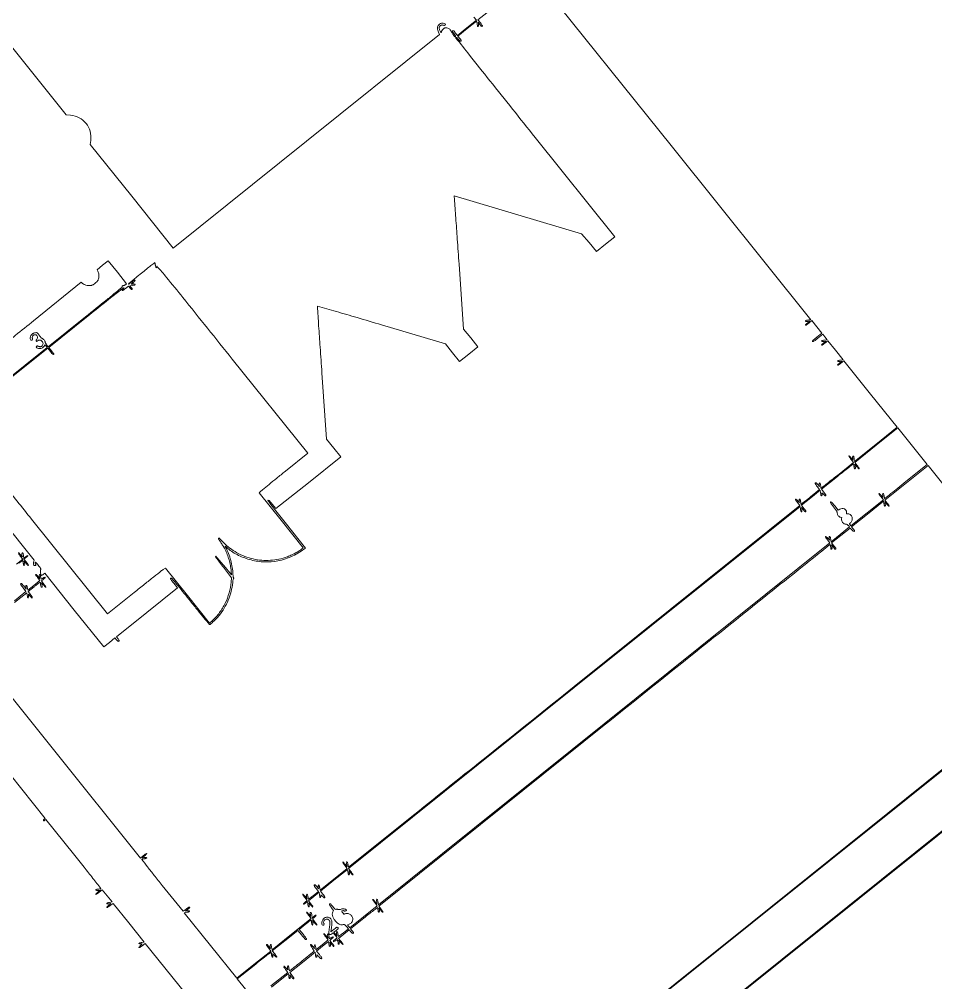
# Model space of a CAD drawing. Header units: metres. Extents: x 7511866 to 7512109, y 4692276 to 4692509.
# Drawn here: x 7511947.05 to 7511957.73, y 4692349.79 to 4692361.01 of the extents above; entities that cross this region are included whole.
import ezdxf

# ---------------------------------------------------------------- set-up
doc = ezdxf.new("R2010")
doc.units = ezdxf.units.M
doc.layers.get('0').update_dxf_attribs({"lineweight": 0})
doc.layers.add('ll-cde-shtyllat', color=7, linetype='Continuous', lineweight=0)

# ---------------------------------------------------------------- blocks, each defined once
blk = doc.blocks.new('A$C51214811')
for points in [[(371.17, 37.9), (389.4, 37.9), (389.4, 37.64, 0.033607), (389.41, 37.53, 0.082504), (389.43, 37.45, 0.12651), (389.47, 37.41, 0.152103), (389.52, 37.39, 0.152103), (389.58, 37.41, 0.12651), (389.62, 37.45, 0.082504), (389.64, 37.53, 0.033607), (389.65, 37.64), (389.65, 37.9), (398.24, 37.9, -0.000692), (401.53, 37.89, -0.001155), (404.3, 37.88, -0.000054), (406.8, 37.86, -0.424202), (406.82, 37.83, -0.10382), (406.81, 37.79, -0.007062), (406.76, 37.69, -0.009869), (406.69, 37.56, -0.007234), (406.61, 37.43, 0.012708), (406.53, 37.29, 0.015414), (406.46, 37.16, 0.01405), (406.41, 37.05, 0.095102), (406.4, 36.99, 0.218217), (406.44, 36.91, 0.339983), (406.51, 36.9, 0.086405), (406.63, 37.02, 0.02268), (406.78, 37.24), (406.99, 37.6), (406.99, 36.99, 0.012065), (407, 36.74, 0.0222), (407.02, 36.55, 0.01921), (407.04, 36.4, 0.352506), (407.08, 36.37, 0.365646), (407.11, 36.4, 0.014491), (407.14, 36.58, 0.018502), (407.16, 36.83, 0.009164), (407.16, 37.13), (407.16, 37.9), (408.69, 37.9), (410.21, 37.9), (409.95, 37.44, 0.022225), (409.78, 37.09, 0.222541), (409.78, 36.94, 0.536942), (409.87, 36.92, 0.030691), (410.07, 37.19), (410.29, 37.5), (410.31, 36.98, 0.013173), (410.35, 36.48, 0.596495), (410.42, 36.45, 0.206959), (410.5, 36.59, 0.009832), (410.53, 37.16), (410.55, 37.9), (415.38, 37.9), (420.21, 37.9), (419.99, 37.52, 0.015453), (419.9, 37.37, 0.017323), (419.83, 37.21, 0.016828), (419.78, 37.08, 0.083114), (419.77, 37, 0.026666), (419.77, 36.92, 0.392043), (419.79, 36.9, 0.170615), (419.83, 36.91, 0.007314), (419.94, 37.01, 0.032777), (420.01, 37.08, 0.022657), (420.07, 37.17, 0.022921), (420.13, 37.26, 0.042754), (420.17, 37.34, -0.223787), (420.2, 37.37, -0.426246), (420.23, 37.35, -0.047928), (420.25, 37.23, -0.006773), (420.28, 36.99, 0.012564), (420.33, 36.48, 0.568272), (420.41, 36.45, 0.22225), (420.48, 36.59, 0.00922), (420.51, 37.16), (420.54, 37.9), (428.74, 37.9), (436.94, 37.9)], [(494.49, 37.88, -0.000004), (503.41, 37.86, -0.425827)], [(442.53, 51.74), (442.53, 55.93), (442.9, 55.71, 0.009739), (443.05, 55.63, 0.012571), (443.19, 55.56, 0.010376), (443.31, 55.5, 0.10017), (443.37, 55.49, 0.236673), (443.44, 55.53, 0.292619), (443.44, 55.6, 0.096763), (443.35, 55.71, 0.034999), (443.18, 55.83), (442.91, 56), (443.44, 56, 0.009996), (443.71, 56.01, 0.048921), (443.86, 56.03, 0.110787), (443.94, 56.07, 0.227124), (443.96, 56.13, 0.266366), (443.93, 56.19, 0.088943), (443.82, 56.23, 0.037256), (443.62, 56.25, 0.00643), (443.25, 56.25), (442.53, 56.25), (442.53, 59.42), (442.53, 62.59), (442.95, 62.34, 0.003301), (443.29, 62.15, 0.070197), (443.39, 62.11, 0.363688), (443.44, 62.13, 0.104061), (443.46, 62.22, 0.141098), (443.44, 62.28, 0.054884), (443.39, 62.34, 0.048646), (443.32, 62.4, 0.043072), (443.23, 62.45, -0.049777), (443.12, 62.51, -0.602432), (443.13, 62.55, -0.067959), (443.24, 62.57, -0.002829), (443.63, 62.6, 0.008522), (443.96, 62.63, 0.045042), (444.14, 62.66, 0.09719), (444.24, 62.71, 0.1805), (444.29, 62.79, 0.263054), (444.26, 62.87, 0.141058), (444.17, 62.91, 0.038591), (443.95, 62.93, 0.003742), (443.42, 62.94), (442.53, 62.94), (442.53, 64.43), (442.53, 65.91), (442.9, 65.7, 0.012935), (443.18, 65.54, 0.071612), (443.34, 65.49, 0.22351), (443.42, 65.51, 0.224566), (443.46, 65.59, 0.180386), (443.44, 65.64, 0.035725), (443.36, 65.71, 0.033672), (443.26, 65.79, 0.025766), (443.14, 65.86), (442.82, 66.03), (443.39, 66.05, 0.010792), (443.92, 66.08, 0.592931), (443.95, 66.16, 0.223007), (443.81, 66.23, 0.009041), (443.25, 66.24), (442.54, 66.24), (442.51, 66.72, 0.017296), (442.48, 67.1, 0.277549), (442.4, 67.2, 0.479493), (442.33, 67.15, 0.021217), (442.29, 66.81, -0.013731), (442.28, 66.65, -0.022462), (442.25, 66.52, -0.01844), (442.23, 66.43, -0.346182), (442.2, 66.41, -0.104965), (442.17, 66.42, -0.006308), (442.06, 66.47, -0.00923), (441.94, 66.54, -0.006674), (441.81, 66.62, 0.013532), (441.67, 66.7, 0.016098), (441.54, 66.77, 0.014983), (441.42, 66.82, 0.092704), (441.36, 66.83, 0.297128), (441.29, 66.79, 0.267174), (441.3, 66.7, 0.077583), (441.43, 66.57, 0.02963), (441.64, 66.43), (441.98, 66.24), (441.36, 66.24, 0.012089), (441.12, 66.23, 0.022171), (440.92, 66.21, 0.019132), (440.78, 66.19, 0.352327), (440.75, 66.15, 0.365646), (440.78, 66.12, 0.014491), (440.96, 66.09, 0.018502), (441.2, 66.07, 0.009164), (441.51, 66.07), (442.27, 66.07), (442.27, 64.54), (442.27, 63.01), (441.89, 63.24, 0.026859), (441.55, 63.41, 0.156498), (441.36, 63.43, 0.597124), (441.33, 63.35, 0.047591), (441.55, 63.17), (441.89, 62.94), (441.37, 62.94, 0.015205), (441.16, 62.93, 0.021581), (440.98, 62.91, 0.018482), (440.84, 62.89, 0.201716), (440.79, 62.85, 0.340689), (440.8, 62.78, 0.140728), (440.89, 62.73, 0.03731), (441.12, 62.69, 0.004551), (441.62, 62.64), (442.27, 62.58), (442.27, 59.5, -0.00193), (442.27, 58.32, -0.003219), (442.25, 57.33, -0.000417), (442.24, 56.45, -0.4097), (442.21, 56.42, -0.111035), (442.17, 56.43, -0.00754), (442.07, 56.49, -0.010506), (441.94, 56.55, -0.007675), (441.81, 56.63, 0.012268), (441.67, 56.71, 0.014838), (441.54, 56.78, 0.013493), (441.42, 56.83, 0.091427), (441.36, 56.84, 0.218368), (441.28, 56.81, 0.327856), (441.27, 56.73, 0.096132), (441.38, 56.62, 0.03056), (441.57, 56.48), (441.89, 56.3), (441.36, 56.25, 0.014241), (440.88, 56.2, 0.584384), (440.85, 56.12, 0.206829), (441, 56.05, 0.009955), (441.55, 56.02), (442.27, 55.99), (442.27, 51.77)], [(439.69, 47.54), (437.11, 47.54), (437.11, 51.73, -0.000753), (437.11, 53.33, -0.001256), (437.12, 54.69, -0.000064), (437.13, 55.9, -0.411787), (437.15, 55.92, -0.118776), (437.17, 55.91, -0.002401), (437.28, 55.85, -0.005535), (437.4, 55.79, -0.003675), (437.55, 55.71, 0.011167), (437.7, 55.62, 0.013731), (437.84, 55.56, 0.012176), (437.96, 55.51, 0.090598), (438.02, 55.49, 0.192997), (438.1, 55.53, 0.340288), (438.11, 55.59, 0.109392), (438.02, 55.7, 0.035201), (437.85, 55.81), (437.58, 55.96), (438.08, 56, 0.017263), (438.28, 56.02, 0.029087), (438.45, 56.06, 0.030909), (438.57, 56.1, 0.218326), (438.61, 56.15, 0.394038), (438.59, 56.2, 0.06108), (438.47, 56.23, 0.029434), (438.26, 56.25, 0.006363), (437.88, 56.25), (437.11, 56.25), (437.11, 59.42), (437.11, 62.59), (438.32, 62.62, 0.003075), (439.01, 62.64, 0.026619), (439.32, 62.66, 0.070014), (439.48, 62.71, 0.245611), (439.55, 62.79, 0.319275), (439.51, 62.87, 0.100815), (439.38, 62.91, 0.028076), (439.09, 62.93, 0.002507), (438.35, 62.94), (437.11, 62.94), (437.11, 64.42, -0.004017), (437.12, 64.99, -0.00671), (437.13, 65.46, -0.001804), (437.15, 65.87, -0.411716), (437.18, 65.9, -0.10382), (437.22, 65.89, -0.007062), (437.32, 65.83, -0.009869), (437.44, 65.76, -0.007234), (437.58, 65.68, 0.012708), (437.71, 65.6, 0.015414), (437.85, 65.54, 0.01405), (437.96, 65.49, 0.095102), (438.02, 65.48, 0.218217), (438.1, 65.51, 0.339983), (438.11, 65.58, 0.086405), (437.99, 65.7, 0.02268), (437.77, 65.85), (437.41, 66.07), (438.02, 66.07, 0.012065), (438.26, 66.07, 0.0222), (438.46, 66.09, 0.01921), (438.61, 66.12, 0.352506), (438.64, 66.15, 0.365646), (438.61, 66.19, 0.014491), (438.42, 66.21, 0.018502), (438.18, 66.23, 0.009164), (437.87, 66.24), (437.11, 66.24), (437.11, 66.74, 0.015416), (437.11, 66.94, 0.025878), (437.09, 67.1, 0.024068), (437.06, 67.23, 0.339565), (437.03, 67.25, 0.33177), (436.99, 67.23, 0.027191), (436.97, 67.12, 0.027994), (436.95, 66.97, 0.017186), (436.94, 66.79), (436.94, 66.33), (436.52, 66.58, 0.009346), (436.21, 66.75, 0.063105), (436.05, 66.81, 0.227008), (435.96, 66.8, 0.236522), (435.93, 66.72, 0.175744), (435.95, 66.67, 0.030637), (436.02, 66.59, 0.030019), (436.12, 66.51, 0.022931), (436.25, 66.43), (436.56, 66.24), (435.99, 66.24, 0.013372), (435.77, 66.23, 0.023366), (435.59, 66.21, 0.020491), (435.45, 66.19, 0.346819), (435.42, 66.15, 0.365646), (435.45, 66.12, 0.014491), (435.63, 66.09, 0.018502), (435.87, 66.07, 0.009164), (436.18, 66.07), (436.94, 66.07), (436.94, 61.2), (436.94, 56.34), (436.49, 56.59, 0.005105), (436.16, 56.78, 0.05887), (436.02, 56.83, 0.273209), (435.96, 56.81, 0.194915), (435.93, 56.74, 0.175744), (435.95, 56.69, 0.030637), (436.02, 56.61, 0.030019), (436.12, 56.53, 0.022931), (436.25, 56.45), (436.56, 56.26), (435.98, 56.26, 0.009126), (435.71, 56.25, 0.039013), (435.54, 56.23, 0.08811), (435.46, 56.2, 0.348167), (435.44, 56.15, 0.245891), (435.49, 56.1, 0.029679), (435.65, 56.06, 0.024548), (435.88, 56.04, 0.009086), (436.21, 56.02), (436.94, 55.99), (436.94, 51.77), (436.94, 47.54), (428.78, 47.54), (420.61, 47.54), (420.87, 48, 0.013355), (420.98, 48.21, 0.038063), (421.04, 48.36, 0.059741), (421.06, 48.46, 0.278577), (421.04, 48.51, 0.031), (421, 48.53, 0.046666), (420.96, 48.55, 0.057974), (420.94, 48.55, 0.246146), (420.92, 48.54, 0.013628), (420.91, 48.52, 0.000456), (420.85, 48.43, 0.000865), (420.79, 48.33, 0.000603), (420.72, 48.22), (420.53, 47.92), (420.53, 48.5, 0.009062), (420.53, 48.78, 0.039053), (420.51, 48.94, 0.088868), (420.47, 49.02, 0.348476), (420.42, 49.04, 0.245891), (420.38, 48.99, 0.029679), (420.34, 48.83, 0.024548), (420.31, 48.6, 0.009086), (420.29, 48.27), (420.27, 47.54), (413.8, 47.54, -0.000919), (411.32, 47.54, -0.001534), (409.23, 47.56, -0.000095), (407.36, 47.58, -0.423439), (407.34, 47.6, -0.10382), (407.35, 47.64, -0.007062), (407.4, 47.75, -0.009869), (407.47, 47.87, -0.007234), (407.55, 48.01, 0.012708), (407.63, 48.14, 0.015414), (407.69, 48.28, 0.01405), (407.74, 48.39, 0.095102), (407.76, 48.45, 0.218217), (407.72, 48.53, 0.339983), (407.65, 48.53, 0.086405), (407.53, 48.42, 0.02268), (407.38, 48.2), (407.17, 47.84), (407.16, 48.45, 0.012065), (407.16, 48.69, 0.0222), (407.14, 48.89, 0.01921), (407.11, 49.04, 0.352506), (407.08, 49.06, 0.365646), (407.04, 49.03, 0.014491), (407.02, 48.85, 0.018502), (407, 48.61, 0.009164), (406.99, 48.3), (406.99, 47.54), (379.96, 47.54), (352.94, 47.54)], [(352.94, 59.55), (352.94, 61.08), (352.94, 62.6), (353.39, 62.34, 0.022225), (353.74, 62.17, 0.222541), (353.9, 62.17, 0.536942), (353.91, 62.26, 0.030691), (353.64, 62.46), (353.33, 62.67), (353.87, 62.7, 0.013844), (354.37, 62.74, 0.614416), (354.4, 62.81, 0.192919), (354.24, 62.89, 0.010005), (353.68, 62.92), (352.94, 62.94), (352.94, 64.42, -0.00279), (352.94, 64.99, -0.004651), (352.95, 65.46, -0.00087), (352.96, 65.88, -0.40451), (352.98, 65.9, -0.123338), (353.01, 65.89, -0.004527), (353.11, 65.84, -0.008014), (353.23, 65.77, -0.005516), (353.36, 65.69, 0.02518), (353.59, 65.55, 0.059439), (353.78, 65.49, 0.121215), (353.9, 65.49, 0.34063), (353.95, 65.55, 0.20749), (353.93, 65.59, 0.017257), (353.84, 65.67, 0.020758), (353.73, 65.76, 0.014458), (353.59, 65.84), (353.23, 66.06), (353.84, 66.06, 0.012164), (354.09, 66.07, 0.02208), (354.28, 66.09, 0.018882), (354.43, 66.12, 0.351751), (354.46, 66.15, 0.365646), (354.43, 66.19, 0.014491), (354.25, 66.21, 0.018502), (354, 66.23, 0.009164), (353.7, 66.24), (352.94, 66.24), (352.94, 66.75, 0.021971), (352.92, 67.15, 0.330309), (352.83, 67.24, 0.427997), (352.74, 67.18, 0.023715), (352.7, 66.8, -0.01396), (352.68, 66.65, -0.022819), (352.66, 66.52, -0.018968), (352.64, 66.43, -0.344636), (352.61, 66.41, -0.104965), (352.58, 66.42, -0.006308), (352.47, 66.47, -0.00923), (352.35, 66.54, -0.006674), (352.22, 66.62, 0.009059), (351.96, 66.77, 0.07668), (351.84, 66.82, 0.284194), (351.78, 66.79, 0.169831), (351.75, 66.72, 0.174943), (351.77, 66.66, 0.032609), (351.84, 66.59, 0.031428), (351.95, 66.5, 0.024173), (352.07, 66.42), (352.39, 66.24), (351.81, 66.24, 0.013289), (351.59, 66.23, 0.023467), (351.41, 66.21, 0.020767), (351.27, 66.19, 0.347374), (351.24, 66.15, 0.362465), (351.27, 66.12, 0.015687), (351.44, 66.09, 0.019442), (351.67, 66.07, 0.009838), (351.96, 66.07), (352.68, 66.07), (352.68, 64.55), (352.68, 63.03), (352.32, 63.24, 0.011428), (352.18, 63.32, 0.013958), (352.04, 63.38, 0.012485), (351.92, 63.43, 0.089811), (351.86, 63.44, 0.188548), (351.78, 63.41, 0.340202), (351.76, 63.35, 0.103425), (351.85, 63.24, 0.028074), (352.03, 63.12), (352.3, 62.94), (351.55, 62.94, 0.00476), (351.12, 62.93, 0.046102), (350.94, 62.91, 0.16301), (350.86, 62.87, 0.231102), (350.84, 62.79, 0.216015), (350.89, 62.71, 0.087454), (351.02, 62.66, 0.034227), (351.26, 62.64, 0.004591), (351.77, 62.62), (352.68, 62.59), (352.68, 61.15), (352.68, 59.71)], [(347.53, 64.99, -0.006694), (347.54, 65.46, -0.001794), (347.56, 65.87, -0.40162), (347.58, 65.9, -0.111035), (347.62, 65.89, -0.00754), (347.73, 65.84, -0.010506), (347.85, 65.77, -0.007675), (347.99, 65.69, 0.013093), (348.12, 65.61, 0.015532), (348.26, 65.54, 0.014424), (348.37, 65.49, 0.08935), (348.44, 65.48, 0.300243), (348.5, 65.52, 0.270054), (348.5, 65.6, 0.076762), (348.37, 65.74, 0.029789), (348.15, 65.88), (347.82, 66.06), (348.43, 66.07, 0.012089), (348.67, 66.07, 0.022171), (348.87, 66.09, 0.019132), (349.02, 66.12, 0.352327), (349.04, 66.15, 0.365646), (349.01, 66.19, 0.014491), (348.83, 66.21, 0.018502), (348.59, 66.23, 0.009164), (348.28, 66.24), (347.52, 66.24), (347.52, 66.74, 0.015416), (347.51, 66.94, 0.025878), (347.5, 67.1, 0.024068), (347.47, 67.23, 0.339565), (347.44, 67.25, 0.332069), (347.4, 67.23, 0.027056), (347.38, 67.12, 0.027913), (347.36, 66.97, 0.017134), (347.35, 66.79), (347.35, 66.32), (346.94, 66.58, 0.012763), (346.64, 66.75, 0.067597), (346.47, 66.81, 0.21343), (346.38, 66.8, 0.244789), (346.34, 66.72, 0.180386), (346.36, 66.66, 0.035725), (346.43, 66.59, 0.033672), (346.53, 66.51, 0.025766), (346.65, 66.44), (346.97, 66.28), (346.4, 66.25, 0.011581), (345.87, 66.22, 0.639683)], [(346, 66.08, 0.009128), (346.59, 66.07), (347.35, 66.07), (347.35, 64.5)], [(319.24, 67.67), (348.92, 67.67), (349.06, 67.42, 0.067557), (349.21, 67.23, 0.068943), (349.4, 67.09, 0.077621), (349.59, 67.01, 0.142159), (349.76, 67.03, 0.183629), (349.86, 67.11, 0.18745), (349.87, 67.23, 0.157825), (349.79, 67.35, 0.135657), (349.66, 67.41, -0.048901), (349.58, 67.42, -0.035605), (349.5, 67.46, -0.036249), (349.43, 67.5, -0.063394), (349.38, 67.55, -0.371505), (349.38, 67.61, -0.173568), (349.45, 67.65, -0.034668), (349.67, 67.67, -0.003667), (350.17, 67.68, -0.005662), (350.62, 67.67, -0.027107), (350.88, 67.65, -0.048952), (351.04, 67.61, -0.223013), (351.1, 67.55, 0.128727), (351.22, 67.4, 0.020745), (351.52, 67.17, 0.02056), (351.83, 66.96, 0.132543), (352.02, 66.91, 0.122873), (352.1, 66.93, 0.174674), (352.14, 66.99, 0.08313), (352.17, 67.09, 0.014572), (352.17, 67.29), (352.17, 67.68), (361.35, 67.68), (370.53, 67.68), (370.53, 69.07), (370.53, 70.46), (371.02, 70.48, 0.012571), (371.27, 70.5, 0.055818), (371.41, 70.53, 0.10964), (371.49, 70.58, 0.156356), (371.53, 70.66, 0.170556), (371.52, 70.73, 0.199387), (371.46, 70.78, 0.066037), (371.33, 70.8, 0.008037), (371.05, 70.81), (370.53, 70.81), (370.53, 78.42), (370.53, 86.03), (369.39, 86.03, -0.00255), (368.67, 86.04, -0.034233), (368.41, 86.06, -0.130799), (368.29, 86.11, -0.22979), (368.25, 86.2, -0.390648), (368.35, 86.31, -0.013083), (369, 86.35, -0.00682), (370.25, 86.37, -0.000378), (374.12, 86.37, 0.001149), (376.41, 86.38, 0.002), (378.31, 86.39, 0.000196), (379.99, 86.42, 0.256366), (380.04, 86.45, 0.162142), (380.08, 86.6, 0.002837), (380, 87.48, 0.007894), (379.9, 88.34, 0.017262), (379.79, 88.99, 0.039739), (379.31, 90.63, 0.035617), (378.57, 92.24, 0.035385), (377.61, 93.73, 0.037901), (376.46, 95.04, -0.009985), (376.26, 95.24, -0.014216), (376.1, 95.43, -0.010136), (375.97, 95.59, -0.166081), (375.95, 95.65, 0.128615), (375.94, 95.7, 0.100724), (375.91, 95.73, 0.089119), (375.86, 95.75, 0.075661), (375.81, 95.76, -0.112019), (375.73, 95.78, -0.016256), (375.58, 95.86, -0.017728), (375.41, 95.96, -0.014347), (375.24, 96.08, 0.03068), (374.12, 96.81, 0.026204), (372.86, 97.44, 0.026158), (371.54, 97.94, 0.030228), (370.24, 98.27, -0.004459), (370.05, 98.3, -0.107525), (370.01, 98.32, -0.643923), (370.01, 98.34, -0.020792), (370.11, 98.36, 0.063233), (372.44, 98.99, 0.051501), (374.73, 100.22, 0.050633), (376.75, 101.91, 0.056049), (378.31, 103.92, 0.034619), (378.98, 105.21, 0.029405), (379.51, 106.65, 0.029336), (379.87, 108.14, 0.033957), (380.02, 109.59), (380.05, 110.27), (374.15, 110.29, -0.000576), (370.81, 110.31, -0.00467), (369.28, 110.33, -0.003001), (368.32, 110.36, -0.403512), (368.25, 110.44, -0.32308), (368.3, 110.5, -0.047538), (368.46, 110.54, -0.023576), (368.77, 110.57, -0.003867), (369.37, 110.59), (370.49, 110.61), (370.51, 118.67), (370.53, 126.73), (368.34, 126.73), (366.14, 126.73), (355.5, 134.09, -0.000281), (351.41, 136.92, -0.000466), (347.97, 139.31, -0.000015), (344.86, 141.48, -0.154751), (344.83, 141.52, -0.339248), (344.85, 141.56, -0.000026), (347.95, 143.73, -0.000782), (351.38, 146.13, -0.00047), (355.46, 148.96), (366.12, 156.34), (368.33, 156.34), (370.53, 156.34), (370.53, 158.62), (370.53, 160.9), (368.31, 160.9), (366.08, 160.9), (355.68, 168.11, 0.000017), (351.67, 170.88, 0.000027), (348.26, 173.25, 0.000004), (345.22, 175.34, 0.001686), (345.01, 175.49), (344.74, 175.68), (355.37, 183.03), (365.99, 190.39), (368.24, 190.43), (370.49, 190.47), (370.49, 192.76), (370.49, 195.04), (345.72, 195.06, -0.000133), (331.63, 195.08, -0.001108), (325.24, 195.1, -0.000175), (321.04, 195.13, -0.412304), (320.96, 195.21, -0.248046), (320.99, 195.27, -0.086321), (321.08, 195.31, -0.042501), (321.25, 195.34, -0.010017), (321.53, 195.35, 0.009548), (321.83, 195.37, 0.049915), (321.99, 195.4, 0.10733), (322.08, 195.45, 0.169902), (322.13, 195.53, 0.1938), (322.11, 195.6, 0.186996), (322.05, 195.65, 0.057137), (321.9, 195.67, 0.006437), (321.55, 195.67), (320.96, 195.67), (320.96, 198.01), (320.96, 200.34), (321.41, 200.08, 0.004616), (321.76, 199.89, 0.066284), (321.89, 199.84, 0.315049), (321.95, 199.86, 0.147671), (321.97, 199.95, 0.168972), (321.95, 200, 0.03918), (321.88, 200.08, 0.036138), (321.78, 200.16, 0.0286), (321.65, 200.24), (321.34, 200.41), (321.91, 200.41, 0.009031), (322.2, 200.42, 0.045588), (322.36, 200.44, 0.104163), (322.45, 200.48, 0.236978), (322.48, 200.54, 0.273642), (322.44, 200.6, 0.084509), (322.33, 200.64, 0.035355), (322.12, 200.66, 0.005946), (321.72, 200.67), (320.96, 200.67), (320.96, 207.69)], [(320.96, 214.71), (363.94, 214.71), (406.92, 214.71), (406.73, 214.39, -0.004855), (406.66, 214.27, -0.005537), (406.58, 214.14, -0.005042), (406.51, 214.04, -0.030884), (406.47, 214, 0.094374), (406.42, 213.9, 0.116251), (406.41, 213.8, 0.159083), (406.44, 213.72, 0.211125), (406.51, 213.7, 0.175744), (406.56, 213.71, 0.030637), (406.64, 213.79, 0.030019), (406.72, 213.89, 0.022931), (406.8, 214.01), (406.99, 214.33), (406.99, 213.76, 0.013372), (407, 213.54, 0.023366), (407.02, 213.35, 0.020491), (407.05, 213.21, 0.346819), (407.08, 213.19, 0.365646), (407.11, 213.22, 0.014491), (407.14, 213.4, 0.018502), (407.16, 213.64, 0.009164), (407.16, 213.95), (407.16, 214.71), (408.73, 214.71), (410.29, 214.71), (410.29, 213.48, 0.003213), (410.3, 212.81, 0.022561), (410.32, 212.48, 0.049302), (410.35, 212.31, 0.328801), (410.42, 212.26, 0.328801), (410.49, 212.31, 0.049302), (410.52, 212.48, 0.022561), (410.54, 212.81, 0.003213), (410.55, 213.48), (410.55, 214.71), (411.23, 214.71), (411.9, 214.71), (411.65, 214.26, 0.005105), (411.47, 213.93, 0.05887), (411.41, 213.79, 0.273209), (411.43, 213.72, 0.194915), (411.5, 213.7, 0.175744), (411.55, 213.71, 0.030637), (411.63, 213.79, 0.030019), (411.71, 213.89, 0.022931), (411.79, 214.01), (411.98, 214.33), (411.98, 213.76, 0.013372), (411.99, 213.54, 0.023366), (412.01, 213.35, 0.020491), (412.04, 213.21, 0.346819), (412.07, 213.19, 0.365646), (412.11, 213.22, 0.014491), (412.13, 213.4, 0.018502), (412.15, 213.64, 0.009164), (412.16, 213.95), (412.16, 214.71), (414.52, 214.71), (416.89, 214.71), (416.64, 214.26, 0.005105), (416.46, 213.93, 0.05887), (416.4, 213.79, 0.273209), (416.42, 213.72, 0.194915), (416.49, 213.7, 0.175744), (416.54, 213.71, 0.030637), (416.62, 213.79, 0.030019), (416.7, 213.89, 0.022931), (416.78, 214.01), (416.97, 214.33), (416.97, 213.76, 0.013372), (416.98, 213.54, 0.023366), (417, 213.35, 0.020491), (417.03, 213.21, 0.346819), (417.06, 213.19, 0.365646), (417.1, 213.22, 0.014491), (417.12, 213.4, 0.018502), (417.14, 213.64, 0.009164), (417.15, 213.95), (417.15, 214.71), (425.44, 214.71), (433.73, 214.71), (433.73, 209.37), (433.73, 204.04), (433.41, 204.23, -0.004855), (433.28, 204.3, -0.005537), (433.16, 204.38, -0.005042), (433.06, 204.45, -0.030884), (433.01, 204.49, 0.094374), (432.92, 204.54, 0.116251), (432.82, 204.55, 0.159083), (432.74, 204.52, 0.211125), (432.71, 204.45, 0.175744), (432.73, 204.4, 0.030637), (432.81, 204.32, 0.030019), (432.91, 204.24, 0.022931), (433.03, 204.16), (433.35, 203.97), (432.78, 203.97, 0.013372), (432.55, 203.96, 0.023366), (432.37, 203.94, 0.020491), (432.23, 203.92, 0.346819), (432.21, 203.88, 0.365646), (432.24, 203.85, 0.014491), (432.42, 203.82, 0.018502), (432.66, 203.8, 0.009164), (432.97, 203.8), (433.73, 203.8), (433.73, 199.78, -0.001026), (433.73, 198.24, -0.001711), (433.72, 196.94, -0.000118), (433.7, 195.78, -0.410874), (433.68, 195.76, -0.123338), (433.66, 195.77, -0.004527), (433.55, 195.82, -0.008014), (433.44, 195.89, -0.005516), (433.31, 195.97, 0.025038), (433.07, 196.11, 0.062172), (432.88, 196.17, 0.131175), (432.76, 196.17, 0.326866), (432.71, 196.1, 0.190299), (432.73, 196.06, 0.029092), (432.79, 196, 0.029066), (432.88, 195.93, 0.021498), (432.99, 195.87), (433.26, 195.72), (432.73, 195.69, 0.00848), (432.44, 195.67, 0.060326), (432.3, 195.64, 0.17153), (432.24, 195.6, 0.191761), (432.22, 195.52, 0.202683), (432.27, 195.45, 0.091745), (432.38, 195.4, 0.039345), (432.59, 195.37, 0.006432), (432.99, 195.35), (433.73, 195.33), (433.73, 193.05, -0.001383), (433.73, 192.17, -0.002307), (433.72, 191.44, -0.000215), (433.71, 190.78, -0.409647), (433.69, 190.77, -0.118776), (433.67, 190.77, -0.002401), (433.56, 190.83, -0.005535), (433.44, 190.9, -0.003675), (433.29, 190.98, 0.011167), (433.14, 191.06, 0.013731), (433, 191.13, 0.012176), (432.88, 191.18, 0.090598), (432.82, 191.19, 0.192997), (432.74, 191.16, 0.340288), (432.73, 191.09, 0.109392), (432.82, 190.99, 0.035201), (432.99, 190.88), (433.26, 190.73), (432.76, 190.68, 0.017263), (432.56, 190.66, 0.029087), (432.39, 190.62, 0.030909), (432.27, 190.58, 0.218326), (432.23, 190.54, 0.394038), (432.25, 190.48, 0.06108), (432.37, 190.45, 0.029434), (432.58, 190.43, 0.006363), (432.96, 190.43), (433.73, 190.43), (433.73, 134.21, -0.000056), (433.73, 112.66, -0.000094), (433.72, 94.51), (433.71, 78.01, -0.414038), (433.69, 78, -0.118776), (433.67, 78, -0.002401), (433.56, 78.06, -0.005535), (433.44, 78.13, -0.003675), (433.29, 78.21, 0.022155), (432.88, 78.42, 0.273227), (432.71, 78.4, 0.502959), (432.71, 78.29, 0.025371), (433.07, 78.04), (433.43, 77.83), (432.82, 77.83, 0.012065), (432.58, 77.82, 0.0222), (432.38, 77.8, 0.01921), (432.23, 77.78, 0.352506), (432.21, 77.74, 0.365646), (432.24, 77.71, 0.014491), (432.42, 77.68, 0.018502), (432.66, 77.66, 0.009164), (432.97, 77.66), (433.73, 77.66), (433.73, 74.27), (433.73, 70.88), (433.34, 71.09, 0.011597), (433.18, 71.18, 0.014102), (433.03, 71.25, 0.012683), (432.9, 71.3, 0.089272), (432.83, 71.31, 0.181597), (432.74, 71.28, 0.363837), (432.73, 71.21, 0.105918), (432.83, 71.1, 0.029861), (433.03, 70.98), (433.35, 70.81), (432.77, 70.81, 0.006858), (432.44, 70.8, 0.059034), (432.3, 70.78, 0.188203), (432.24, 70.73, 0.188648), (432.22, 70.66, 0.194705), (432.27, 70.58, 0.098226), (432.38, 70.53, 0.040748), (432.58, 70.5, 0.006273), (432.99, 70.48), (433.73, 70.46), (433.73, 69.24, -0.004862), (433.72, 68.77, -0.008121), (433.71, 68.37, -0.002633), (433.69, 68.04, -0.408114), (433.66, 68.02, -0.10382), (433.63, 68.03, -0.007062), (433.52, 68.08, -0.009869), (433.4, 68.15, -0.007234), (433.26, 68.23, 0.012708), (433.13, 68.31, 0.015414), (432.99, 68.37, 0.01405), (432.88, 68.42, 0.095102), (432.82, 68.44, 0.218217), (432.74, 68.4, 0.339983), (432.73, 68.33, 0.086405), (432.85, 68.21, 0.02268), (433.07, 68.06), (433.43, 67.85), (432.82, 67.85, 0.012065), (432.58, 67.84, 0.0222), (432.38, 67.82, 0.01921), (432.23, 67.79, 0.352506), (432.21, 67.76, 0.365646), (432.24, 67.72, 0.014491), (432.42, 67.7, 0.018502), (432.66, 67.68, 0.009164), (432.97, 67.68), (433.73, 67.68), (433.73, 67.17, 0.015416), (433.73, 66.97, 0.025878), (433.75, 66.81, 0.024068), (433.78, 66.69, 0.339565), (433.81, 66.66, 0.33177), (433.85, 66.68, 0.027191), (433.87, 66.8, 0.027994), (433.89, 66.95, 0.017186), (433.9, 67.12), (433.9, 67.59), (434.32, 67.33, 0.009298), (434.63, 67.16, 0.065443), (434.8, 67.1, 0.236264), (434.88, 67.12, 0.222811), (434.91, 67.19, 0.180386), (434.89, 67.25, 0.035725), (434.82, 67.32, 0.033672), (434.72, 67.4, 0.025766), (434.6, 67.47), (434.28, 67.63), (434.85, 67.66, 0.011581), (435.38, 67.69, 0.639683), (435.4, 67.76, 0.186785), (435.24, 67.83, 0.009128), (434.66, 67.84), (433.9, 67.84), (433.9, 69.16), (433.9, 70.48), (434.36, 70.22, 0.013631), (434.56, 70.11, 0.036849), (434.71, 70.04, 0.055395), (434.82, 70.02, 0.28585), (434.87, 70.05, 0.276109), (434.87, 70.13, 0.065203), (434.79, 70.24, 0.060197), (434.66, 70.34, 0.104151), (434.53, 70.39, -0.757322), (434.53, 70.42, -0.042678), (434.68, 70.47, -0.021619), (434.92, 70.52, -0.032622), (435.15, 70.54, 0.030487), (435.27, 70.55, 0.076353), (435.35, 70.58, 0.11964), (435.4, 70.62, 0.160636), (435.42, 70.68, 0.273642), (435.38, 70.74, 0.084509), (435.27, 70.78, 0.035355), (435.06, 70.8, 0.005946), (434.66, 70.81), (433.9, 70.81), (433.9, 74.19), (433.9, 77.57), (434.35, 77.32, 0.005105), (434.68, 77.14, 0.05887), (434.82, 77.08, 0.273209), (434.88, 77.1, 0.194915), (434.91, 77.17, 0.175744), (434.89, 77.22, 0.030637), (434.82, 77.3, 0.030019), (434.72, 77.38, 0.022931), (434.59, 77.46), (434.28, 77.65), (434.85, 77.65, 0.013372), (435.07, 77.66, 0.023366), (435.26, 77.68, 0.020491), (435.39, 77.71, 0.346819), (435.42, 77.74, 0.365646), (435.39, 77.78, 0.014491), (435.21, 77.8, 0.018502), (434.97, 77.82, 0.009164), (434.66, 77.83), (433.9, 77.83), (433.9, 134.09), (433.9, 190.35), (434.35, 190.09, 0.005091), (434.68, 189.91, 0.060859), (434.82, 189.85, 0.280946), (434.88, 189.87, 0.183407), (434.91, 189.95, 0.174943), (434.89, 190, 0.032609), (434.82, 190.08, 0.031428), (434.72, 190.16, 0.024173), (434.6, 190.24), (434.28, 190.43), (434.85, 190.43, 0.008975), (435.14, 190.43, 0.045684), (435.3, 190.46, 0.104993), (435.39, 190.49, 0.2369), (435.42, 190.56, 0.273642), (435.38, 190.62, 0.084509), (435.27, 190.66, 0.035355), (435.06, 190.68, 0.005946), (434.66, 190.68), (433.9, 190.68), (433.9, 193.02), (433.9, 195.35), (434.35, 195.09, 0.004635), (434.69, 194.9, 0.061099), (434.82, 194.85, 0.294151), (434.89, 194.87, 0.172564), (434.91, 194.94, 0.14518), (434.9, 194.99, 0.046998), (434.85, 195.06, 0.042276), (434.78, 195.12, 0.036479), (434.69, 195.17), (434.47, 195.29), (434.67, 195.35, -0.023462), (434.77, 195.37, -0.011081), (434.89, 195.39, -0.010954), (435.03, 195.41, -0.015192), (435.15, 195.41, 0.030487), (435.27, 195.42, 0.076353), (435.35, 195.45, 0.11964), (435.4, 195.49, 0.160636), (435.42, 195.55, 0.273642), (435.38, 195.61, 0.084509), (435.27, 195.65, 0.035355), (435.06, 195.67, 0.005946), (434.66, 195.67), (433.9, 195.67), (433.9, 199.65, -0.001495), (433.9, 201.18, -0.002496), (433.92, 202.46, -0.000251), (433.93, 203.6, -0.421442), (433.96, 203.62, -0.10382), (434, 203.61, -0.007062), (434.11, 203.56, -0.009869), (434.23, 203.49, -0.007234), (434.36, 203.41, 0.012708), (434.5, 203.33, 0.015414), (434.63, 203.27, 0.01405), (434.75, 203.22, 0.095102), (434.81, 203.2, 0.218217), (434.89, 203.24, 0.339983), (434.89, 203.31, 0.086405), (434.78, 203.43, 0.02268), (434.55, 203.58), (434.19, 203.79), (434.81, 203.8, 0.012065), (435.05, 203.8, 0.0222), (435.25, 203.82, 0.01921), (435.39, 203.85, 0.352506), (435.42, 203.88, 0.365646), (435.39, 203.92, 0.014491), (435.21, 203.94, 0.018502), (434.97, 203.96, 0.009164), (434.66, 203.97), (433.9, 203.97), (433.9, 209.34), (433.9, 214.71), (438.47, 214.71), (443.03, 214.71), (443.03, 209.42, -0.000903), (443.03, 207.39, -0.001507), (443.02, 205.69, -0.000092), (443, 204.16, -0.411285), (442.98, 204.13, -0.112389), (442.95, 204.14, -0.003975), (442.83, 204.2, -0.007185), (442.68, 204.28, -0.004948), (442.52, 204.37, 0.023312), (442.12, 204.57, 0.512959), (442.03, 204.51, 0.260592), (442.1, 204.35, 0.019352), (442.5, 204.08, -0.16362), (442.53, 204.03, -0.444968), (442.52, 203.99, -0.055603), (442.39, 203.98, -0.004947), (442.08, 203.97, 0.013429), (441.86, 203.96, 0.023296), (441.68, 203.94, 0.020304), (441.54, 203.92, 0.34644), (441.51, 203.88, 0.365646), (441.54, 203.85, 0.014491), (441.72, 203.82, 0.018502), (441.96, 203.8, 0.009164), (442.27, 203.8), (443.03, 203.8), (443.03, 199.74), (443.03, 195.67), (442.79, 195.67, -0.045202), (442.65, 195.69, -0.173936), (442.58, 195.73, -0.124084), (442.54, 195.82, -0.018531), (442.5, 196.02, 0.048604), (442.43, 196.33, 0.070608), (442.3, 196.58, 0.075596), (442.12, 196.77, 0.066008), (441.88, 196.91, 0.067667), (441.6, 196.99, 0.080305), (441.33, 196.98, 0.082194), (441.08, 196.88, 0.075227), (440.87, 196.71), (440.67, 196.5), (440.45, 196.68, 0.141316), (440.06, 196.84, 0.144435), (439.66, 196.76, 0.132324), (439.33, 196.47, 0.111067), (439.17, 196.03), (439.12, 195.67), (438.03, 195.67, 0.002898), (437.37, 195.67, 0.031598), (437.11, 195.65, 0.115524), (436.99, 195.61, 0.299041), (436.96, 195.53, 0.239075), (437.02, 195.45, 0.074021), (437.17, 195.4, 0.028183), (437.47, 195.37, 0.003355), (438.12, 195.36, -0.004423), (438.75, 195.34, -0.025553), (439.09, 195.31, -0.050017), (439.3, 195.25, -0.08163), (439.46, 195.16, 0.092458), (439.7, 195.04, 0.078532), (439.98, 195, 0.080314), (440.25, 195.05, 0.10485), (440.47, 195.18), (440.66, 195.36), (440.84, 195.14, 0.130156), (441.13, 194.92, 0.102991), (441.51, 194.85, 0.097984), (441.91, 194.94, 0.105537), (442.24, 195.18, -0.071584), (442.32, 195.24, -0.054902), (442.43, 195.3, -0.048331), (442.56, 195.33, -0.034219), (442.71, 195.34), (443.03, 195.34), (443.03, 193.04), (443.03, 190.75), (442.66, 190.97, 0.014122), (442.51, 191.06, 0.016351), (442.36, 191.13, 0.015522), (442.23, 191.18, 0.086748), (442.15, 191.19, 0.153061), (442.05, 191.16, 0.384928), (442.03, 191.09, 0.122288), (442.13, 190.98, 0.033834), (442.33, 190.87), (442.64, 190.73), (442.1, 190.68, 0.01551), (441.88, 190.66, 0.028269), (441.7, 190.62, 0.030562), (441.58, 190.58, 0.222764), (441.53, 190.54, 0.394072), (441.56, 190.48, 0.061095), (441.67, 190.45, 0.029435), (441.89, 190.43, 0.006363), (442.27, 190.43), (443.03, 190.43), (443.03, 134.21), (443.03, 77.98), (442.64, 78.2, 0.022045), (442.21, 78.42, 0.238876), (442.02, 78.41, 0.537909), (442.02, 78.3, 0.027138), (442.38, 78.05), (442.74, 77.83), (442.12, 77.83, 0.012164), (441.88, 77.82, 0.02208), (441.69, 77.8, 0.018882), (441.54, 77.78, 0.351751), (441.51, 77.74, 0.365646), (441.54, 77.71, 0.014491), (441.72, 77.68, 0.018502), (441.96, 77.66, 0.009164), (442.27, 77.66), (443.03, 77.66), (443.03, 74.23), (443.03, 70.81), (442.66, 70.81), (442.29, 70.81), (442.42, 71.14, 0.143574), (442.47, 71.72, 0.151217), (442.2, 72.22, 0.141344), (441.68, 72.5, 0.121117), (441.05, 72.49, 0.084776), (440.81, 72.37, 0.050739), (440.57, 72.17, 0.051655), (440.38, 71.93, 0.139362), (440.33, 71.73, -0.120946), (440.31, 71.65, -0.182523), (440.25, 71.6, -0.08014), (440.14, 71.57, -0.011834), (439.9, 71.57, -0.0216), (439.61, 71.58, -0.21338), (439.51, 71.64, -0.327174), (439.51, 71.73, -0.041051), (439.65, 71.91, -0.022886), (439.72, 71.97, -0.026473), (439.79, 72.02, -0.026952), (439.86, 72.06, -0.120635), (439.9, 72.07, 0.230696), (439.94, 72.09, 0.073245), (439.96, 72.14, 0.055829), (439.98, 72.21, 0.037102), (439.99, 72.29, 0.028854), (439.98, 72.41, 0.191812), (439.95, 72.46, 0.214512), (439.9, 72.47, 0.03666), (439.8, 72.45, 0.071443), (439.59, 72.35, 0.059957), (439.4, 72.2, 0.060383), (439.26, 72, 0.075002), (439.18, 71.79, -0.063628), (439.14, 71.67, -0.033277), (439.06, 71.53, -0.031998), (438.95, 71.4, -0.037376), (438.84, 71.29, 0.022916), (438.73, 71.19, 0.027877), (438.63, 71.08, 0.028345), (438.57, 70.99, 0.14066), (438.55, 70.93, -0.296753), (438.51, 70.87, -0.067328), (438.39, 70.83, -0.031241), (438.16, 70.81, -0.005767), (437.74, 70.81, 0.004256), (437.27, 70.8, 0.04257), (437.07, 70.78, 0.153687), (436.98, 70.74, 0.245386), (436.96, 70.66, 0.192775), (437.01, 70.58, 0.099171), (437.12, 70.53, 0.041399), (437.31, 70.5, 0.006458), (437.71, 70.48), (438.44, 70.46), (438.56, 70.19, 0.125724), (438.84, 69.83, 0.082847), (439.3, 69.59, 0.067435), (439.91, 69.47, 0.044547), (440.63, 69.5, 0.045407), (441.01, 69.58, 0.061182), (441.34, 69.73, 0.068531), (441.59, 69.94, 0.082741), (441.76, 70.19, -0.041587), (441.85, 70.36, -0.154842), (441.94, 70.43, -0.085784), (442.09, 70.46, -0.007774), (442.46, 70.47), (443.03, 70.47), (443.03, 69.24, -0.002572), (443.03, 68.77, -0.004287), (443.02, 68.37, -0.000739), (443.01, 68.03, -0.405339), (443, 68.01, -0.118776), (442.98, 68.02, -0.002401), (442.87, 68.08, -0.005535), (442.74, 68.14, -0.003675), (442.6, 68.22, 0.021224), (442.19, 68.44, 0.269191), (442.02, 68.42, 0.509183), (442.02, 68.31, 0.024444), (442.38, 68.07), (442.74, 67.85), (442.25, 67.85), (441.77, 67.84), (441.77, 68.44, 0.005599), (441.76, 68.82, 0.080329), (441.74, 68.95, 0.227859), (441.68, 69.01, 0.0831), (441.55, 69.03, 0.107498), (441.43, 69, 0.221958), (441.37, 68.93, 0.062393), (441.34, 68.76, 0.003589), (441.34, 68.25), (441.33, 67.46), (440.76, 68.08, 0.011982), (440.29, 68.57, 0.044714), (439.96, 68.84, 0.070874), (439.67, 68.98, 0.078159), (439.37, 69.03, 0.098508), (439.1, 68.97, 0.073809), (438.83, 68.82, 0.072433), (438.62, 68.59, 0.087704), (438.5, 68.32, 0.110913), (438.49, 67.89, 0.080711), (438.66, 67.43, 0.090843), (438.94, 67.1, 0.21089), (439.25, 67.01, 0.154891), (439.39, 67.08, 0.205775), (439.44, 67.21, 0.206634), (439.39, 67.34, 0.155718), (439.25, 67.41, -0.120035), (439.08, 67.47, -0.083756), (438.94, 67.62, -0.077229), (438.84, 67.81, -0.077472), (438.8, 68.03, -0.10504), (438.85, 68.25, -0.10037), (438.98, 68.44, -0.097017), (439.18, 68.56, -0.091225), (439.42, 68.61, -0.091469), (439.59, 68.57, -0.068605), (439.76, 68.48, -0.035955), (439.98, 68.29, -0.006703), (440.36, 67.91, 0.01145), (441.07, 67.2, 0.087883), (441.47, 66.93, 0.361144), (441.67, 66.99, 0.150171), (441.77, 67.29), (441.77, 67.68), (442.4, 67.68), (443.03, 67.68), (443.03, 67.16, 0.021971), (443.05, 66.77, 0.330309), (443.14, 66.67, 0.427997), (443.23, 66.73, 0.023715), (443.27, 67.11, -0.006856), (443.28, 67.26, -0.01131), (443.3, 67.39, -0.005043), (443.31, 67.5, -0.368663), (443.33, 67.51, -0.120542), (443.35, 67.5, -0.001855), (443.46, 67.44, -0.004842), (443.58, 67.38, -0.003171), (443.72, 67.3, 0.007714), (444, 67.14, 0.06904), (444.13, 67.1, 0.270472), (444.19, 67.12, 0.185787), (444.22, 67.19, 0.175744), (444.2, 67.24, 0.030637), (444.12, 67.32, 0.030019), (444.02, 67.4, 0.022931), (443.9, 67.48), (443.58, 67.67), (444.16, 67.67, 0.013372), (444.38, 67.68, 0.023366), (444.56, 67.7, 0.020491), (444.7, 67.73, 0.346819), (444.73, 67.76, 0.362465), (444.7, 67.8, 0.015687), (444.53, 67.82, 0.019442), (444.3, 67.84, 0.009838), (444.01, 67.84), (443.29, 67.84), (443.29, 69.15), (443.29, 70.46), (443.77, 70.48, 0.012571), (444.02, 70.5, 0.055818), (444.17, 70.53, 0.10964), (444.25, 70.58, 0.156356), (444.29, 70.66, 0.170556), (444.28, 70.73, 0.199387), (444.22, 70.78, 0.066037), (444.09, 70.8, 0.008037), (443.8, 70.81), (443.29, 70.81), (443.29, 74.15, -0.001779), (443.29, 75.43, -0.002971), (443.31, 76.51, -0.000356), (443.33, 77.46, -0.420426), (443.35, 77.49, -0.10382), (443.39, 77.48, -0.007062), (443.5, 77.42, -0.009869), (443.62, 77.36, -0.007234), (443.75, 77.27, 0.009059), (444.01, 77.12, 0.07668), (444.13, 77.08, 0.284194), (444.19, 77.1, 0.169831), (444.22, 77.18, 0.174943), (444.2, 77.23, 0.032609), (444.13, 77.31, 0.031428), (444.02, 77.39, 0.024173), (443.9, 77.47), (443.58, 77.65), (444.16, 77.66, 0.013289), (444.38, 77.66, 0.023467), (444.56, 77.68, 0.020767), (444.7, 77.71, 0.347374), (444.73, 77.74, 0.362465), (444.7, 77.78, 0.015687), (444.53, 77.8, 0.019442), (444.3, 77.82, 0.009838), (444.01, 77.83), (443.29, 77.83), (443.29, 134.04, -0.000106), (443.29, 155.6, -0.000176), (443.31, 173.75, -0.000001), (443.33, 190.23, -0.415883), (443.35, 190.26, -0.111035), (443.39, 190.25, -0.00754), (443.5, 190.2, -0.010506), (443.62, 190.13, -0.007675), (443.75, 190.05, 0.00846), (444.01, 189.9, 0.082579), (444.13, 189.85, 0.307657), (444.19, 189.88, 0.142341), (444.22, 189.96, 0.168972), (444.2, 190.02, 0.03918), (444.13, 190.1, 0.036138), (444.02, 190.18, 0.0286), (443.9, 190.25), (443.58, 190.42), (444.16, 190.43, 0.009031), (444.45, 190.43, 0.045588), (444.61, 190.45, 0.104163), (444.7, 190.49, 0.236978), (444.73, 190.56, 0.266366), (444.69, 190.62, 0.088943), (444.59, 190.66, 0.037256), (444.39, 190.68, 0.00643), (444.01, 190.68), (443.29, 190.68), (443.29, 193.01), (443.29, 195.33), (443.77, 195.35, 0.012571), (444.02, 195.37, 0.055818), (444.17, 195.4, 0.10964), (444.25, 195.45, 0.156356), (444.29, 195.53, 0.170556), (444.28, 195.6, 0.199387), (444.22, 195.65, 0.066037), (444.09, 195.67, 0.008037), (443.8, 195.67), (443.29, 195.67), (443.29, 199.66), (443.29, 203.64), (443.66, 203.42, 0.010478), (443.81, 203.34, 0.013276), (443.96, 203.27, 0.011328), (444.08, 203.22, 0.097751), (444.14, 203.2, 0.337884), (444.19, 203.25, 0.233138), (444.18, 203.33, 0.071039), (444.04, 203.47, 0.030186), (443.83, 203.6), (443.5, 203.79), (444.11, 203.8, 0.012089), (444.36, 203.8, 0.022171), (444.55, 203.82, 0.019132), (444.7, 203.85, 0.352327), (444.73, 203.88, 0.362465), (444.7, 203.92, 0.015687), (444.53, 203.94, 0.019442), (444.3, 203.96, 0.009838), (444.01, 203.97), (443.29, 203.97), (443.29, 209.34), (443.29, 214.71), (467.19, 214.71)], [(500.58, 291.8, -0.000003), (500.6, 303.34, -0.41574)], [(249.62, 140.26, -0.000004), (249.61, 132.5, -0.413589)], [(98.06, 90.5, -0.000001), (113.4, 90.48, -0.426088)], [(102.62, 138.06, -0.000001), (113.4, 138.04, -0.0589)], [(201.34, 137.96, -0.000006), (209, 137.94, -0.425725)], [(201.34, 147.01, -0.000006), (209, 146.99, -0.425725)], [(156.67, 185.38, -0.000002), (156.68, 191.94, -0.41377)], [(320.03, 200.41), (320.79, 200.41), (320.79, 198.04), (320.79, 195.67), (320.15, 195.67, 0.005846), (319.78, 195.67, 0.0535), (319.62, 195.65, 0.180342), (319.55, 195.6, 0.204914), (319.53, 195.53, 0.176416), (319.58, 195.45, 0.105433), (319.67, 195.4, 0.047313), (319.85, 195.37, 0.008479), (320.17, 195.35, -0.008504), (320.49, 195.34, -0.043455), (320.66, 195.31, -0.098238), (320.75, 195.26, -0.236997), (320.79, 195.2, -0.213033), (320.76, 195.14, -0.140541), (320.69, 195.1, -0.052896), (320.54, 195.09, -0.008349), (320.26, 195.11, -0.010416), (320.03, 195.13, -0.008394), (319.79, 195.16, -0.0085), (319.57, 195.2, -0.02147), (319.41, 195.23, 0.064714), (319.09, 195.28, 0.075729), (318.79, 195.23, 0.076557), (318.52, 195.1, 0.068104), (318.29, 194.89, 0.029776), (318.17, 194.74, 0.074552), (318.11, 194.61, 0.072229), (318.09, 194.46, 0.026658), (318.1, 194.26, 0.031012), (318.13, 194.11, 0.027174), (318.18, 193.95, 0.028137), (318.23, 193.81, 0.069644), (318.29, 193.73, -0.010125), (318.39, 193.62, -0.29066), (318.39, 193.58, -0.281034), (318.36, 193.56, -0.009632), (318.22, 193.56, -0.06538), (317.95, 193.6, -0.050678), (317.67, 193.7, -0.053033), (317.44, 193.85, -0.117448), (317.31, 194.01, -0.088801), (317.25, 194.23, -0.091593), (317.28, 194.45, -0.097345), (317.38, 194.64, -0.116273), (317.53, 194.76, 0.05591), (317.62, 194.82, 0.077484), (317.69, 194.88, 0.081855), (317.73, 194.97, 0.071083), (317.74, 195.06, 0.033376), (317.73, 195.17, 0.198389), (317.71, 195.22, 0.204327), (317.65, 195.23, 0.035562), (317.55, 195.21, 0.106629), (317.23, 195.03, 0.106356), (317.01, 194.73, 0.100768), (316.92, 194.35, 0.086383), (316.98, 193.95, 0.082796), (317.12, 193.69, 0.076699), (317.33, 193.48, 0.064598), (317.64, 193.32, 0.03767), (318.04, 193.2), (318.5, 193.1), (318.5, 159.91), (318.5, 126.73), (305.6, 126.73), (292.7, 126.73), (292.13, 127.31, 0.095144), (290.67, 128.31, 0.103692), (288.99, 128.67, 0.103712), (287.3, 128.32, 0.095218), (285.84, 127.31), (285.26, 126.73), (267.84, 126.73, -0.000284), (261.14, 126.73, -0.000463)], [(249.91, 177.49, -0.000004), (249.93, 185.25, -0.413589)], [(280.28, 214.7, -0.000004), (285.5, 214.69, -0.413656)], [(325.89, 72.28, -0.000033), (319.37, 72.29, -0.973398)], [(318.42, 84), (318.42, 95.51), (319.26, 95.51, 0.005163), (319.72, 95.51, 0.032071), (319.95, 95.53, 0.076301), (320.07, 95.57, 0.286822), (320.11, 95.64, 0.286822), (320.07, 95.7, 0.076301), (319.95, 95.74, 0.032071), (319.72, 95.76, 0.005163), (319.26, 95.76), (318.42, 95.76), (318.42, 105.19, -0.000639), (318.43, 110.73, -0.003956), (318.46, 113.58, -0.02684), (318.51, 114.4, -0.902268), (318.59, 114.39, 0.012564), (318.64, 113.89, 0.568272), (318.72, 113.86, 0.22225), (318.79, 113.99, 0.00922), (318.82, 114.56), (318.85, 115.3), (319.31, 115.3, 0.012253), (319.54, 115.31, 0.054817), (319.67, 115.33, 0.118676), (319.75, 115.37, 0.210594), (319.77, 115.43, 0.199703), (319.75, 115.49, 0.122981), (319.68, 115.53, 0.059108), (319.56, 115.55, 0.014185), (319.35, 115.56), (318.93, 115.56), (319.18, 115.99, 0.003297), (319.37, 116.32, 0.068328), (319.42, 116.42, 0.358977), (319.39, 116.47, 0.11016), (319.31, 116.49, 0.154657), (319.25, 116.47, 0.042934), (319.18, 116.41, 0.039003), (319.1, 116.32, 0.032366), (319.03, 116.21), (318.88, 115.94), (318.86, 116.47, 0.011248), (318.84, 116.73, 0.045136), (318.81, 116.88, 0.089857), (318.77, 116.97, 0.239244), (318.71, 117, 0.277003), (318.65, 116.96, 0.080338), (318.61, 116.85, 0.035677), (318.59, 116.65, 0.006644), (318.59, 116.28, -0.009838), (318.58, 115.99, -0.019442), (318.56, 115.76, -0.015687), (318.54, 115.59, -0.362465), (318.5, 115.56, -0.405351), (318.46, 115.6, -0.00118), (318.44, 116.4, -0.004658), (318.42, 117.43, -0.001751), (318.42, 118.86, -0.0012), (318.42, 120.12, -0.002002), (318.43, 121.19, -0.000162), (318.44, 122.14, -0.410279), (318.46, 122.16, -0.114943), (318.49, 122.15, -0.00284), (318.61, 122.09, -0.005993), (318.76, 122.01, -0.004028), (318.92, 121.93, 0.028554), (319.21, 121.78, 0.147988), (319.39, 121.76, 0.557558), (319.42, 121.84, 0.064913), (319.26, 121.99, -0.711762), (319.3, 122.11, -0.00128), (322.15, 122.13, -0.001644), (327.13, 122.15, -0.000093), (342.51, 122.16), (365.96, 122.16), (365.96, 116.59, 0.000908), (365.97, 114.41, 0.001323), (365.98, 112.5, 0.000645), (366, 110.87, 0.023164), (366.02, 110.5), (366.07, 109.98), (372.91, 109.98), (379.75, 109.98), (379.75, 109.53, -0.032359), (379.7, 108.78, -0.018714), (379.55, 107.89, -0.01788), (379.31, 106.95, -0.018934), (379.02, 106.04, -0.074435), (377.42, 103.14, -0.070514), (375.02, 100.78, -0.07055), (372.05, 99.17, -0.074647), (368.82, 98.49, 0.006689), (368.42, 98.46, 0.02745), (368.18, 98.43, 0.045691), (368.03, 98.39, 0.307745), (367.99, 98.33, 0.090715), (368, 98.29, 0.093773), (368.03, 98.25, 0.097399), (368.06, 98.22, 0.106884), (368.1, 98.21, -0.020928), (368.53, 98.19, -0.004829), (369.26, 98.1, -0.005156), (369.99, 98, -0.014765), (370.5, 97.92, -0.026684), (371.52, 97.65, -0.022478), (372.56, 97.26, -0.022184), (373.58, 96.78, -0.023992), (374.53, 96.21), (375.14, 95.8), (372.77, 95.76, 0.000813), (370.43, 95.72, 0.643438), (370.4, 95.63, 0.206429), (370.58, 95.55, 0.000735), (373, 95.51), (375.6, 95.47), (376.2, 94.87, -0.044752), (377.59, 93.25, -0.043818), (378.67, 91.39, -0.044408), (379.4, 89.39, -0.048923), (379.73, 87.37), (379.78, 86.63), (372.93, 86.63), (366.07, 86.63), (366.02, 86.11, 0.023672), (366, 85.72, 0.000478), (365.98, 83.78, 0.00113), (365.97, 81.51, 0.000759), (365.96, 78.91), (365.96, 72.24), (342.38, 72.26, -0.000119), (333.38, 72.27, -0.000207)], [(312.55, 88.27, 0.000001), (312.54, 92.14, 0.000001), (312.53, 96.71), (312.49, 108.61), (312.81, 108.67, 0.060656), (313.17, 108.78, 0.047568), (313.51, 108.97, 0.046741), (313.83, 109.24, 0.053058), (314.07, 109.54, 0.026273), (314.2, 109.78, 0.05824), (314.27, 109.98, 0.045548), (314.31, 110.22, 0.011064), (314.32, 110.61, 0.010066), (314.31, 111.02, 0.053131), (314.27, 111.24, 0.070154), (314.2, 111.43, 0.025344), (314.05, 111.66, 0.036248), (313.78, 111.97, 0.048704), (313.49, 112.21, 0.052592), (313.19, 112.37, 0.054947), (312.86, 112.47), (312.5, 112.53), (312.5, 113.92), (312.5, 115.3), (315.37, 115.3), (318.25, 115.3), (318.25, 115.09, -0.045569), (318.24, 114.99, -0.022295), (318.21, 114.86, -0.02191), (318.17, 114.73, -0.029585), (318.12, 114.62, 0.011902), (318.05, 114.47, 0.107826), (318.03, 114.4, 0.229191), (318.05, 114.36, 0.075943), (318.12, 114.32, -0.304902), (318.2, 114.2, -0.00166), (318.23, 112.74, -0.003148), (318.25, 110.41, -0.000341), (318.25, 105.02), (318.25, 95.76), (317.75, 95.76, -0.013823), (317.55, 95.77, -0.019921), (317.38, 95.78, -0.016161), (317.24, 95.81, -0.207302), (317.2, 95.84, 0.190931), (317.08, 95.92, 0.055036), (316.86, 95.96, 0.048772), (316.59, 95.94, 0.043783), (316.32, 95.87, -0.029698), (316.14, 95.83, -0.017872), (315.94, 95.79, -0.017871), (315.73, 95.77, -0.029638), (315.55, 95.77, 0.00993), (315.01, 95.79, 0.087968), (314.78, 95.75, 0.158775), (314.63, 95.64, 0.053338), (314.51, 95.4, 0.018063), (314.45, 95.25, 0.01613), (314.4, 95.09, 0.016406), (314.37, 94.94, 0.047328), (314.36, 94.83, 0.123828), (314.45, 94.47, 0.074411), (314.71, 94.12, 0.100629), (315.01, 93.93, 0.36076), (315.21, 93.99, 0.058537), (315.27, 94.13, 0.187349), (315.27, 94.23, 0.160649), (315.2, 94.31, 0.040558), (315.04, 94.38, -0.107945), (314.86, 94.5, -0.108648), (314.74, 94.68, -0.103734), (314.71, 94.9, -0.090479), (314.77, 95.13, -0.175419), (314.98, 95.35, -0.166765), (315.29, 95.39, -0.150308), (315.58, 95.22, -0.142024), (315.74, 94.92, 0.036534), (315.77, 94.8, 0.090483), (315.82, 94.72, 0.120338), (315.88, 94.68, 0.097136), (315.96, 94.66, 0.049538), (316.03, 94.67, 0.157244), (316.08, 94.69, 0.197701), (316.09, 94.73, 0.083848), (316.08, 94.79, -0.147614), (316.07, 94.97, -0.063868), (316.15, 95.19, -0.063931), (316.28, 95.38, -0.149748), (316.43, 95.47, -0.097671), (316.82, 95.49, -0.128944), (317.15, 95.36, -0.14601), (317.34, 95.09, -0.138518), (317.36, 94.76, -0.05389), (317.32, 94.63, -0.062735), (317.25, 94.52, -0.060262), (317.16, 94.43, -0.044421), (317.04, 94.35, 0.002093), (316.93, 94.3, 0.003032), (316.84, 94.25, 0.001553), (316.76, 94.21, 0.050235), (316.75, 94.2, 0.2614), (316.74, 94.18, 0.016535), (316.75, 94.13, 0.020895), (316.77, 94.07, 0.013728), (316.79, 94, 0.039093), (316.84, 93.89, 0.24682), (316.89, 93.86, 0.130591), (316.96, 93.87, 0.008927), (317.15, 93.97, 0.085242), (317.43, 94.17, 0.086068), (317.62, 94.45, 0.084476), (317.71, 94.78, 0.078209), (317.68, 95.14), (317.6, 95.51), (317.92, 95.51), (318.25, 95.51), (318.25, 84.09, -0.000276)], [(318.24, 76.02, -0.000009), (318.23, 72.68, -0.41334)], [(317.51, 72.29, -0.00002), (308.08, 72.28, -0.000135)]]:
    blk.add_lwpolyline(points, format="xyb")
for points in [[(491.09, 190.43), (491.09, 132.51), (491.09, 74.6)], [(491.26, 74.53), (491.26, 132.44), (491.26, 190.35)], [(500.39, 190.43), (500.39, 132.52), (500.39, 74.61)], [(500.56, 74.53), (500.56, 132.44), (500.56, 190.36)]]:
    blk.add_lwpolyline(points)

msp = doc.modelspace()

# ---------------------------------------------------------------- block references
at = {"layer": 'll-cde-shtyllat', "xscale": 0.05993101123899882, "yscale": 0.05993101123899882, "zscale": 0.05993101123899882, "rotation": 308.7325131062978}
msp.add_blockref('A$C51214811', (7511930.978, 4692368.487), dxfattribs=at)

doc.saveas('drawing.dxf')
